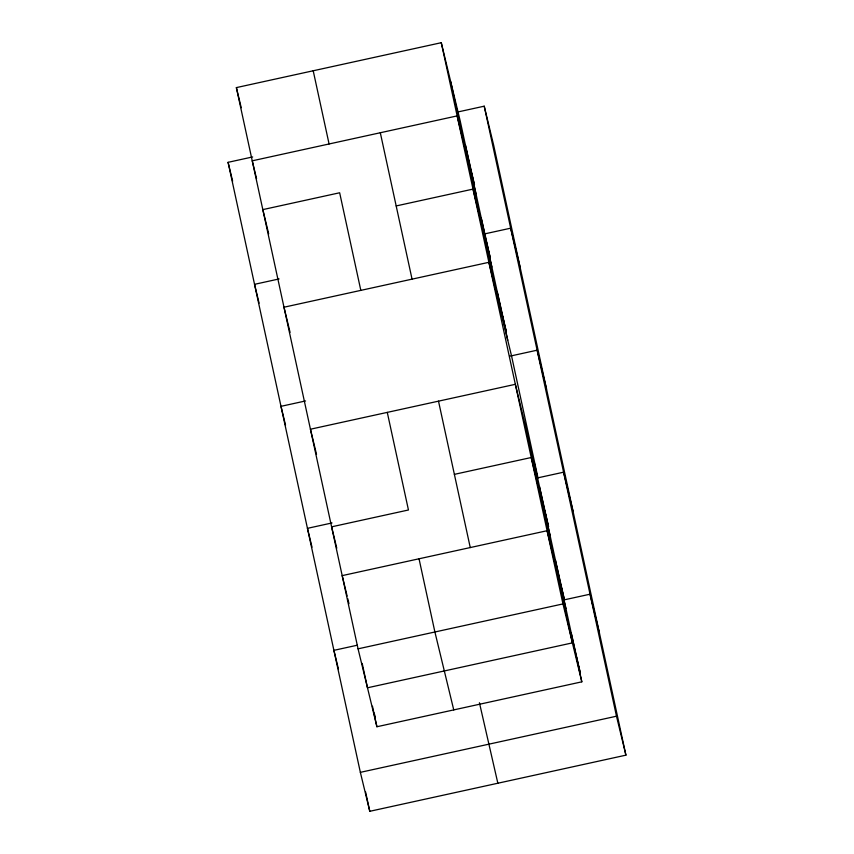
<?xml version="1.0" encoding="UTF-8"?>
<svg xmlns="http://www.w3.org/2000/svg" width="854" height="854" viewBox="0 0 854 854"><rect width="100%" height="100%" fill="white"/><g stroke="black" fill="none" stroke-linecap="round" stroke-linejoin="round"><path stroke-width="1.28" d="M534.198 462.227L581.82 681.834L376.913 726.743L358.061 648.837L236.366 87.61L441.272 42.7L460.125 120.617L507.746 340.223M457.05 112.141L484.218 106.184L493.644 145.137L625.918 755.16L369.782 811.3L360.356 772.347L228.082 162.324L252.656 156.933M396.181 205.942L473.02 189.108L491.872 267.014M279.109 278.938L254.535 284.329L259.093 303.17M483.503 234.145L510.671 228.189L520.097 267.142M305.572 400.942L280.987 406.333L285.546 425.175M509.966 356.15L537.134 350.193L546.549 389.146M454.381 474.354L531.231 457.52L550.072 535.426M332.025 522.947L307.451 528.338L312.009 547.179M536.419 478.155L563.587 472.198L573.013 511.151M357.185 645.24L333.903 650.342L338.462 669.184M562.871 600.149L590.039 594.203L599.465 633.156M358.061 648.837L562.967 603.917L581.82 681.834M360.356 772.347L616.492 716.207L625.918 755.16M465.419 145.02L474.482 184.998L470.703 169.412M475.998 193.815L457.146 115.898L252.24 160.819L256.563 178.7M481.293 218.218L490.356 258.196L486.577 242.621M497.167 291.417L506.23 331.405L502.451 315.82M539.493 486.631L548.556 526.608L544.788 511.023M555.367 559.829L564.43 599.818L560.662 584.232M565.946 608.635L547.094 530.718L342.187 575.628L347.13 596.071M571.241 633.027L580.304 673.016L576.535 657.431M497.85 783.235L479.425 702.735M453.752 709.909L434.899 631.992L419.026 558.783M236.366 87.61L241.234 107.721M268.69 233.879L262.818 209.614L339.657 192.769L360.826 290.381M290.061 332.355L283.987 307.216L488.894 262.306L511.514 355.808L537.967 477.813L515.357 384.311L310.44 429.22L316.524 454.36M336.775 548.193L331.608 526.833L408.447 509.987L387.278 412.386M347.749 598.622L348.987 603.725M374.233 713.133L375.386 717.926M228.082 162.324L232.64 181.165M484.218 106.184L616.492 716.207M450.698 81.653L498.32 301.27M524.772 423.274L572.394 642.881L367.487 687.79L362.192 663.387M441.272 42.7L562.967 603.917M380.308 132.744L412.055 279.151M438.508 401.156L470.255 547.563M313.204 70.765L329.078 143.974M372.451 706.194L376.913 726.743M365.555 791.829L369.782 811.3"/></g></svg>
